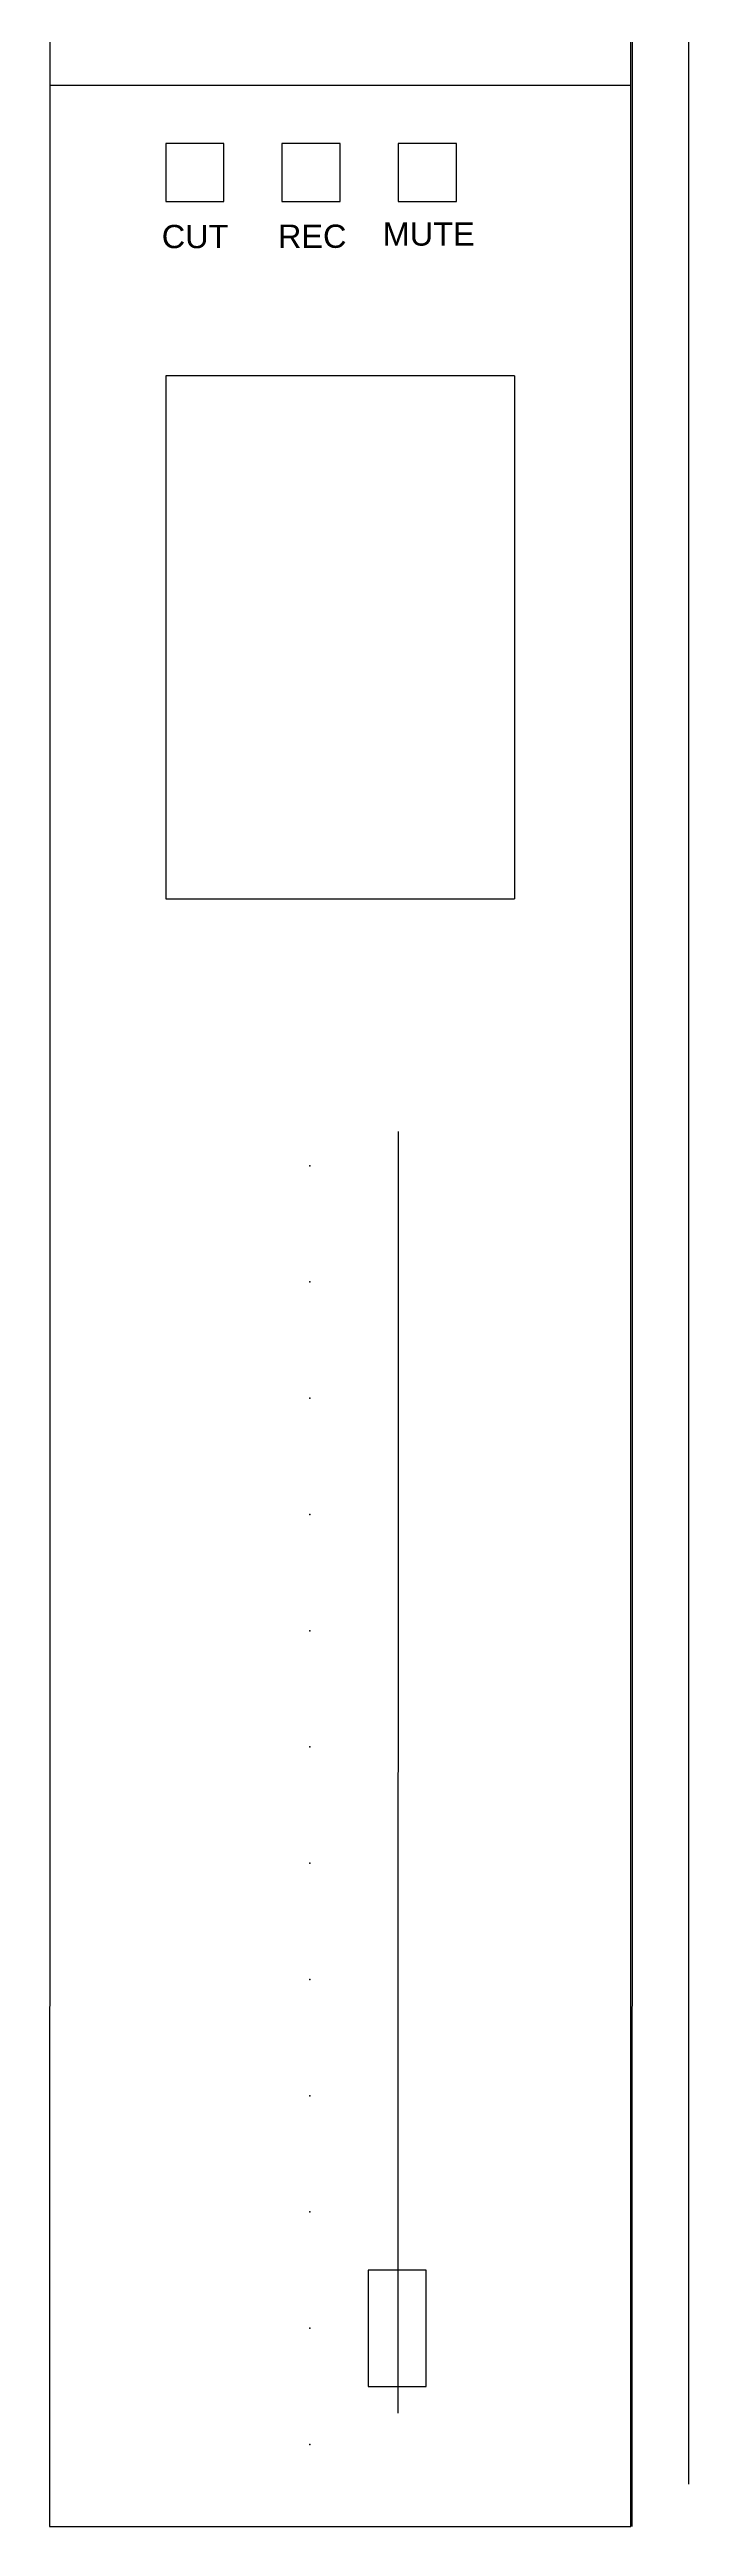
# Model space of a CAD drawing. Header units: inches. Extents: x 50 to 455, y -1657 to 1150.
# Drawn here: x 50.1 to 160, y -1657.3 to -1231.1 of the extents above; entities that cross this region are included whole.
import ezdxf

# ---------------------------------------------------------------- set-up
doc = ezdxf.new("R2010")
doc.units = ezdxf.units.IN
doc.header["$MEASUREMENT"] = 0
doc.layers.get('0').update_dxf_attribs({"lineweight": 25, "true_color": 0xffffff})
doc.styles.add('textstyle19', font='')
doc.styles.add('textstyle20', font='')
doc.styles.add('textstyle22', font='')
doc.styles.get('textstyle19').set_extended_font_data('Liberation Sans')
doc.styles.get('textstyle20').set_extended_font_data('Liberation Sans')
doc.styles.get('textstyle22').set_extended_font_data('Liberation Sans')

msp = doc.modelspace()

# ---------------------------------------------------------------- linework, layer by layer
for p, q in [((150.06, -1657.27), (150.06, 942.73)), ((50.1, -1198.3), (50.1, -1478.3)), ((150.32, -1198.3), (150.32, -1478.3)), ((50.06, -1237.27), (150.06, -1237.27)), ((70.06, -1247.27), (70.06, -1257.27)), ((80.06, -1247.27), (70.06, -1247.27)), ((80.06, -1257.27), (80.06, -1247.27)), ((90.06, -1247.27), (90.06, -1257.27)), ((100.06, -1247.27), (90.06, -1247.27)), ((100.06, -1257.27), (100.06, -1247.27)), ((110.06, -1247.27), (110.06, -1257.27)), ((120.06, -1247.27), (110.06, -1247.27)), ((120.06, -1257.27), (120.06, -1247.27)), ((70.06, -1257.27), (80.06, -1257.27)), ((90.06, -1257.27), (100.06, -1257.27)), ((110.06, -1257.27), (120.06, -1257.27)), ((130.06, -1287.27), (70.06, -1287.27)), ((70.06, -1287.27), (70.06, -1377.27)), ((130.06, -1287.27), (130.06, -1377.27)), ((70.06, -1377.27), (130.06, -1377.27)), ((110.06, -1417.27), (110, -1637.75)), ((50.1, -1478.3), (50.06, -1657.27)), ((150.32, -1478.3), (150.28, -1657.27)), ((104.87, -1613.16), (104.87, -1633.16)), ((114.87, -1613.16), (104.87, -1613.16)), ((114.87, -1633.16), (114.87, -1613.16)), ((104.87, -1633.16), (114.87, -1633.16)), ((50.06, -1657.27), (150.06, -1657.27))]:
    msp.add_line(p, q)
at = {"color": 1, "true_color": 0xff0000}
msp.add_line((160, -830), (160, -1650), dxfattribs=at)
for p in [(94.87, -1423.16), (94.87, -1443.16), (94.87, -1463.16), (94.87, -1483.16), (94.87, -1503.16), (94.87, -1523.16), (94.87, -1543.16), (94.87, -1563.16), (94.87, -1583.16), (94.87, -1603.16), (94.87, -1623.16), (94.87, -1643.16)]:
    msp.add_point(p)

# ---------------------------------------------------------------- texts
at = {"char_height": 1, "attachment_point": 1}
for s, insert, style in [('\\C7;\\H4;CUT', (69.37, -1261.3), 'textstyle19'), ('\\C7;\\H4;REC', (89.36, -1261.25), 'textstyle22'), ('\\C7;\\H4;MUTE', (107.39, -1260.87), 'textstyle20')]:
    msp.add_mtext(s, dxfattribs=dict(at, insert=insert, style=style))

doc.saveas('drawing.dxf')
